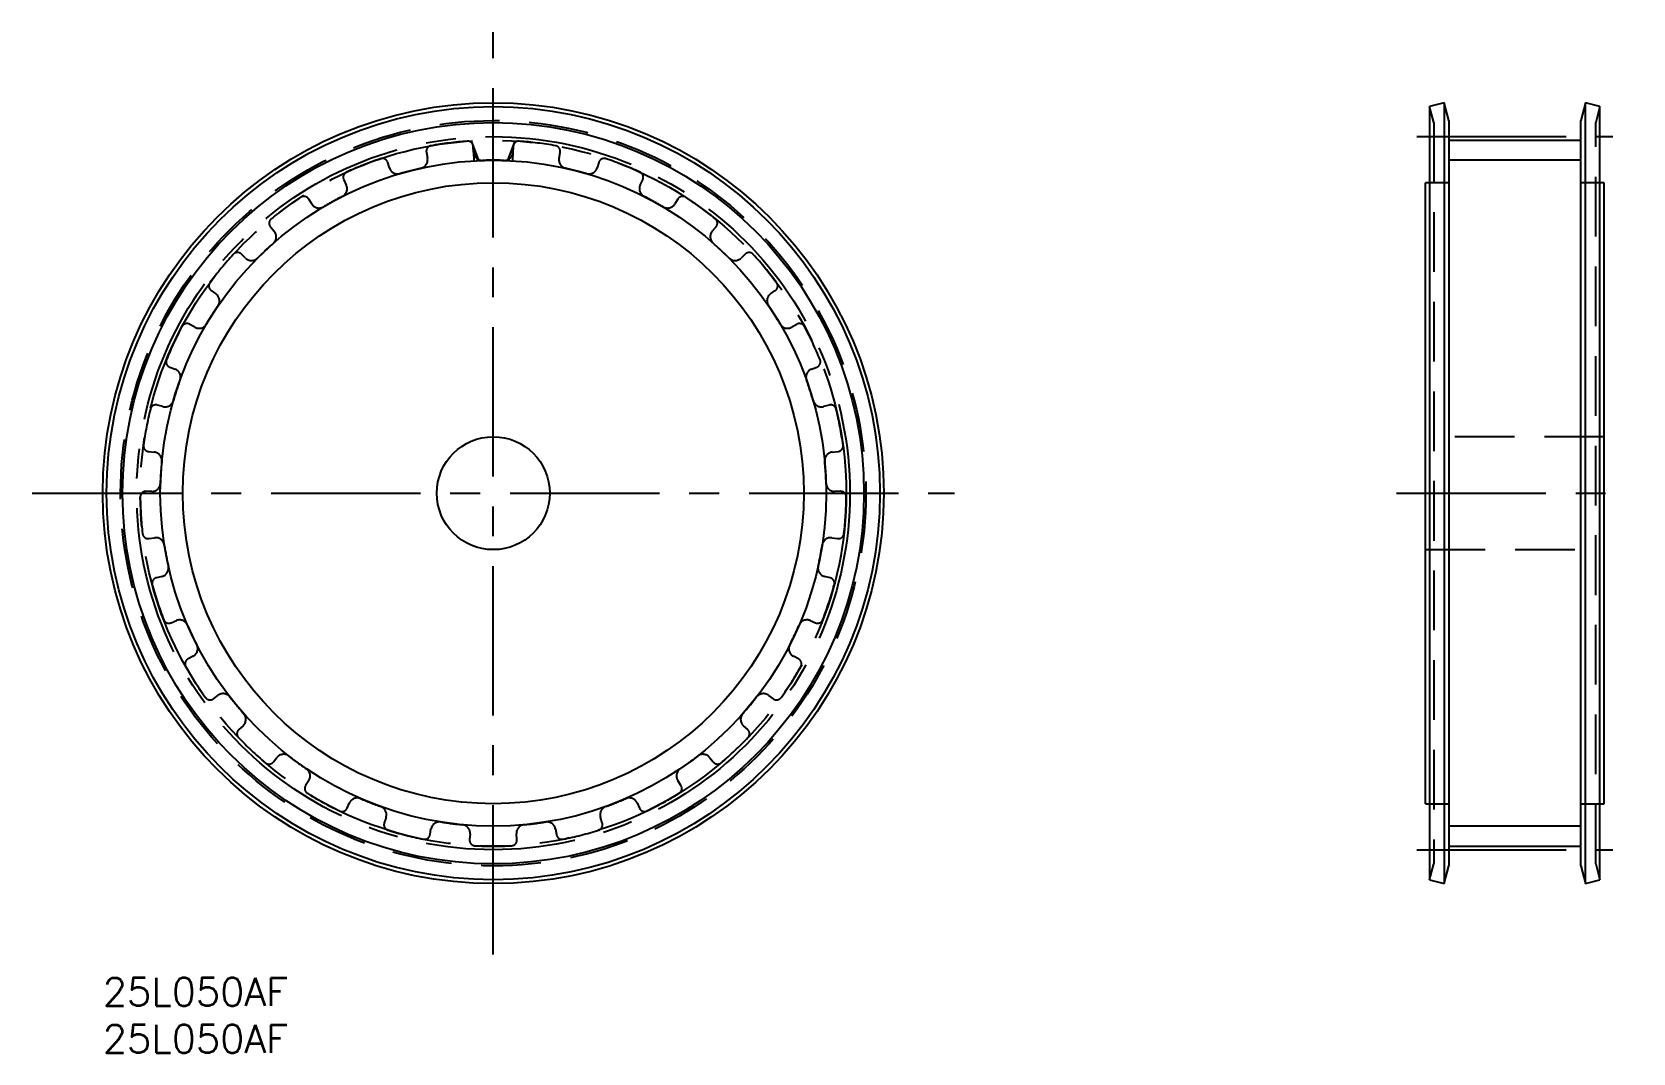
# Model space of a CAD drawing. Extents: x -8 to 163, y -8 to 101.
import ezdxf

# ---------------------------------------------------------------- set-up
doc = ezdxf.new("R2010")
doc.units = 0
doc.header["$LTSCALE"] = 0.5
for name, pattern in [('CENTER', [50.8, 31.75, -6.35, 6.35, -6.35]), ('DASHED', [19.05, 12.7, -6.35]), ('PHANTOM', [63.5, 31.75, -6.35, 6.35, -6.35, 6.35, -6.35])]:
    doc.linetypes.add(name, pattern=pattern)
for name, color, linetype in [('MSM_CENTER', 1, 'CENTER'), ('MSM_CONTINUOUS', 7, 'CONTINUOUS'), ('MSM_DASHED', 4, 'DASHED'), ('MSM_IMAGINARY', 6, 'PHANTOM'), ('MSM_NARROW', 5, 'CONTINUOUS'), ('MSM_PART_NUMBER', 7, 'CONTINUOUS')]:
    doc.layers.add(name, color=color, linetype=linetype)
doc.styles.get("Standard").update_dxf_attribs({"font": 'txt.shx', "height": 3, "bigfont": 'bigfont.shx'})

msp = doc.modelspace()

# ---------------------------------------------------------------- linework, layer by layer
at = {"layer": 'MSM_CENTER'}
for p, q in [((41.5, 2.48), (41.5, 100.52)), ((139.66, 89.4), (160.48, 89.4)), ((-7.52, 51.5), (90.52, 51.5)), ((137.5, 51.5), (162.63, 51.5)), ((139.66, 13.6), (160.48, 13.6))]:
    msp.add_line(p, q, dxfattribs=at)
msp.add_circle((41.5, 51.5), 37.9, dxfattribs=at)
at = {"layer": 'MSM_CONTINUOUS'}
for p, q in [((142.56, 93), (141.01, 92.59)), ((141.01, 92.59), (141.01, 10.41)), ((143.07, 91.11), (142.56, 93)), ((142.56, 93), (142.56, 10)), ((157.57, 93), (157.07, 91.11)), ((159.12, 92.59), (157.57, 93)), ((157.57, 10), (157.57, 93)), ((159.12, 10.41), (159.12, 92.59)), ((143.07, 91.11), (143.07, 11.89)), ((157.07, 11.89), (157.07, 91.11)), ((143.07, 89.02), (157.07, 89.02)), ((140.57, 18.5), (140.57, 84.5)), ((141.01, 84.5), (140.57, 84.5)), ((159.57, 84.5), (159.12, 84.5)), ((159.57, 18.5), (159.57, 84.5)), ((140.57, 18.5), (141.01, 18.5)), ((159.12, 18.5), (159.57, 18.5)), ((143.07, 13.98), (157.07, 13.98)), ((141.01, 10.41), (142.56, 10)), ((142.56, 10), (143.07, 11.89)), ((157.07, 11.89), (157.57, 10)), ((157.57, 10), (159.12, 10.41))]:
    msp.add_line(p, q, dxfattribs=at)
for radius in [41.5, 41.09, 39.4, 33, 6]:
    msp.add_circle((41.5, 51.5), radius, dxfattribs=at)
at = {"layer": 'MSM_DASHED'}
for p, q in [((141.47, 90.9), (141.01, 92.59)), ((159.12, 92.59), (158.67, 90.9)), ((141.47, 90.9), (141.47, 12.1)), ((158.67, 12.1), (158.67, 90.9)), ((34.39, 87.72), (34.51, 87.12)), ((39.41, 87.74), (39.38, 88.35)), ((43.62, 88.35), (43.59, 87.74)), ((48.49, 87.12), (48.61, 87.72)), ((30.46, 86.08), (30.28, 86.66)), ((52.72, 86.66), (52.54, 86.08)), ((25.61, 84.81), (25.88, 84.26)), ((57.12, 84.26), (57.39, 84.81)), ((143.07, 84.5), (141.01, 84.5)), ((159.12, 84.5), (157.07, 84.5)), ((22.21, 82.25), (21.89, 82.77)), ((61.11, 82.77), (60.79, 82.25)), ((17.82, 79.81), (18.22, 79.35)), ((64.78, 79.35), (65.18, 79.81)), ((15.17, 76.48), (14.73, 76.91)), ((68.27, 76.91), (67.83, 76.48)), ((11.53, 73.04), (12.02, 72.68)), ((70.98, 72.68), (71.47, 73.04)), ((9.78, 69.15), (9.25, 69.45)), ((73.75, 69.45), (73.22, 69.15)), ((7.11, 64.9), (7.68, 64.69)), ((75.32, 64.69), (75.89, 64.9)), ((6.39, 60.71), (5.8, 60.87)), ((77.2, 60.87), (76.61, 60.71)), ((159.57, 57.5), (140.57, 57.5)), ((4.86, 55.93), (5.46, 55.86)), ((77.54, 55.86), (78.14, 55.93)), ((5.2, 51.69), (4.59, 51.7)), ((78.41, 51.7), (77.8, 51.69)), ((4.91, 46.68), (5.51, 46.77)), ((77.49, 46.77), (78.09, 46.68)), ((140.57, 45.5), (159.57, 45.5)), ((6.3, 42.65), (5.7, 42.51)), ((77.3, 42.51), (76.7, 42.65)), ((7.26, 37.73), (7.82, 37.96)), ((75.18, 37.96), (75.74, 37.73)), ((9.6, 34.18), (9.06, 33.89)), ((73.94, 33.89), (73.4, 34.18)), ((11.76, 29.65), (12.24, 30.01)), ((70.76, 30.01), (71.24, 29.65)), ((14.91, 26.79), (14.46, 26.38)), ((68.54, 26.38), (68.09, 26.79)), ((18.13, 22.94), (18.51, 23.41)), ((64.49, 23.41), (64.87, 22.94)), ((21.89, 20.95), (21.56, 20.44)), ((61.44, 20.44), (61.11, 20.95)), ((25.96, 18.02), (26.21, 18.58)), ((30.11, 17.04), (29.91, 16.46)), ((53.09, 16.46), (52.89, 17.04)), ((56.79, 18.58), (57.04, 18.02)), ((141.01, 18.5), (143.07, 18.5)), ((157.07, 18.5), (159.12, 18.5)), ((34.78, 15.21), (34.88, 15.81)), ((48.12, 15.81), (48.22, 15.21)), ((39.03, 15.29), (38.99, 14.68)), ((44.01, 14.68), (43.97, 15.29)), ((141.01, 10.41), (141.47, 12.1)), ((158.67, 12.1), (159.12, 10.41))]:
    msp.add_line(p, q, dxfattribs=at)
msp.add_circle((41.5, 51.5), 39.61, dxfattribs=at)
for centre, radius, start, end in [((41.5, 51.5), 37.52, 94.226, 100.174), ((38.78, 88.32), 0.6, 2.6908, 94.226), ((44.22, 88.32), 0.6, 85.7741, 177.3092), ((41.5, 51.5), 37.52, 79.826, 85.774), ((41.5, 51.5), 37.52, 108.626, 114.574), ((29.71, 86.49), 0.6, 17.0908, 108.626), ((33.62, 86.94), 0.91, 282.5314, 11.7092), ((34.98, 87.84), 0.6, 100.1741, 191.7092), ((40.32, 87.78), 0.91, 182.6908, 271.8686), ((41.5, 51.5), 35.39, 88.1314, 91.8686), ((42.68, 87.78), 0.91, 268.1314, 357.3092), ((48.02, 87.84), 0.6, 348.2908, 79.826), ((49.38, 86.94), 0.91, 168.2908, 257.4686), ((53.29, 86.49), 0.6, 71.3741, 162.9092), ((41.5, 51.5), 37.52, 65.426, 71.374), ((26.15, 85.08), 0.6, 114.5741, 206.1092), ((31.33, 86.35), 0.91, 197.0908, 286.2686), ((41.5, 51.5), 35.39, 102.5314, 106.2686), ((41.5, 51.5), 35.39, 73.7314, 77.4686), ((51.67, 86.35), 0.91, 253.7314, 342.9092), ((56.85, 85.08), 0.6, 333.8908, 65.426), ((25.06, 83.86), 0.91, 296.9314, 26.1092), ((57.94, 83.86), 0.91, 153.8908, 243.0686), ((41.5, 51.5), 37.52, 123.026, 128.974), ((21.38, 82.45), 0.6, 31.4908, 123.026), ((22.98, 82.72), 0.91, 211.4908, 300.6686), ((41.5, 51.5), 35.39, 116.9314, 120.6686), ((41.5, 51.5), 35.39, 59.3314, 63.0686), ((60.02, 82.72), 0.91, 239.3314, 328.5092), ((61.62, 82.45), 0.6, 56.9741, 148.5092), ((41.5, 51.5), 37.52, 51.026, 56.974), ((18.28, 80.2), 0.6, 128.9741, 220.5092), ((64.72, 80.2), 0.6, 319.4908, 51.026), ((17.53, 78.76), 0.91, 311.3314, 40.5092), ((65.47, 78.76), 0.91, 139.4908, 228.6686), ((41.5, 51.5), 37.52, 137.426, 143.374), ((14.31, 76.48), 0.6, 45.8908, 137.426), ((41.5, 51.5), 35.39, 131.3314, 135.0686), ((41.5, 51.5), 35.39, 44.9314, 48.6686), ((68.69, 76.48), 0.6, 42.5741, 134.1092), ((41.5, 51.5), 37.52, 36.626, 42.574), ((15.8, 77.14), 0.91, 225.8908, 315.0686), ((67.2, 77.14), 0.91, 224.9314, 314.1092), ((11.87, 73.53), 0.6, 143.3741, 234.9092), ((71.13, 73.53), 0.6, 305.0908, 36.626), ((11.5, 71.94), 0.91, 325.7314, 54.9092), ((71.5, 71.94), 0.91, 125.0908, 214.2686), ((41.5, 51.5), 35.39, 145.7314, 149.4686), ((41.5, 51.5), 35.39, 30.5314, 34.2686), ((41.5, 51.5), 37.52, 151.826, 157.774), ((8.95, 68.93), 0.6, 60.2908, 151.826), ((10.23, 69.94), 0.91, 240.2908, 329.4686), ((72.77, 69.94), 0.91, 210.5314, 299.7092), ((74.05, 68.93), 0.6, 28.1741, 119.7092), ((41.5, 51.5), 37.52, 22.226, 28.174), ((7.32, 65.47), 0.6, 157.7741, 249.3092), ((7.36, 63.84), 0.91, 340.1314, 69.3092), ((75.64, 63.84), 0.91, 110.6908, 199.8686), ((75.68, 65.47), 0.6, 290.6908, 22.226), ((41.5, 51.5), 35.39, 160.1314, 163.8686), ((41.5, 51.5), 35.39, 16.1314, 19.8686), ((6.63, 61.59), 0.91, 254.6908, 343.8686), ((76.37, 61.59), 0.91, 196.1314, 285.3092), ((41.5, 51.5), 37.52, 166.226, 172.174), ((5.64, 60.29), 0.6, 74.6908, 166.226), ((77.36, 60.29), 0.6, 13.7741, 105.3092), ((41.5, 51.5), 37.52, 7.826, 13.774), ((4.92, 56.53), 0.6, 172.1741, 263.7092), ((78.08, 56.53), 0.6, 276.2908, 7.826), ((5.37, 54.96), 0.91, 354.5314, 83.7092), ((41.5, 51.5), 35.39, 174.5314, 178.2686), ((77.63, 54.96), 0.91, 96.2908, 185.4686), ((41.5, 51.5), 35.39, 1.7314, 5.4686), ((4.58, 51.1), 0.6, 89.0908, 180.626), ((41.5, 51.5), 37.52, 180.626, 186.574), ((5.22, 52.6), 0.91, 269.0908, 358.2686), ((77.78, 52.6), 0.91, 181.7314, 270.9092), ((78.42, 51.1), 0.6, 359.3741, 90.9092), ((41.5, 51.5), 37.52, 353.426, 359.374), ((4.82, 47.27), 0.6, 186.5741, 278.1092), ((5.64, 45.86), 0.91, 8.9314, 98.1092), ((41.5, 51.5), 35.39, 188.9314, 192.6686), ((41.5, 51.5), 35.39, 347.3314, 351.0686), ((77.36, 45.86), 0.91, 81.8908, 171.0686), ((78.18, 47.27), 0.6, 261.8908, 353.426), ((6.08, 43.54), 0.91, 283.4908, 12.6686), ((76.92, 43.54), 0.91, 167.3314, 256.5092), ((5.84, 41.93), 0.6, 103.4908, 195.026), ((41.5, 51.5), 37.52, 195.026, 200.974), ((41.5, 51.5), 37.52, 339.026, 344.974), ((77.16, 41.93), 0.6, 344.9741, 76.5092), ((7.03, 38.28), 0.6, 200.9741, 292.5092), ((8.17, 37.12), 0.91, 23.3314, 112.5092), ((41.5, 51.5), 35.39, 203.3314, 207.0686), ((41.5, 51.5), 35.39, 332.9314, 336.6686), ((74.83, 37.12), 0.91, 67.4908, 156.6686), ((75.97, 38.28), 0.6, 247.4908, 339.026), ((9.18, 34.98), 0.91, 297.8908, 27.0686), ((73.82, 34.98), 0.91, 152.9314, 242.1092), ((9.34, 33.36), 0.6, 117.8908, 209.426), ((41.5, 51.5), 37.52, 209.426, 215.374), ((41.5, 51.5), 37.52, 324.626, 330.574), ((73.66, 33.36), 0.6, 330.5741, 62.1092), ((11.4, 30.13), 0.6, 215.3741, 306.9092), ((12.79, 29.29), 0.91, 37.7314, 126.9092), ((41.5, 51.5), 35.39, 217.7314, 221.4686), ((41.5, 51.5), 35.39, 318.5314, 322.2686), ((70.21, 29.29), 0.91, 53.0908, 142.2686), ((71.6, 30.13), 0.6, 233.0908, 324.626), ((14.3, 27.46), 0.91, 312.2908, 41.4686), ((68.7, 27.46), 0.91, 138.5314, 227.7092), ((14.86, 25.93), 0.6, 132.2908, 223.826), ((68.14, 25.93), 0.6, 316.1741, 47.7092), ((41.5, 51.5), 37.52, 223.826, 229.774), ((41.5, 51.5), 37.52, 310.226, 316.174), ((17.66, 23.31), 0.6, 229.7741, 321.3092), ((19.22, 22.84), 0.91, 52.1314, 141.3092), ((41.5, 51.5), 35.39, 232.1314, 235.8686), ((21.13, 21.45), 0.91, 326.6908, 55.8686), ((61.87, 21.45), 0.91, 124.1314, 213.3092), ((41.5, 51.5), 35.39, 304.1314, 307.8686), ((63.78, 22.84), 0.91, 38.6908, 127.8686), ((65.34, 23.31), 0.6, 218.6908, 310.226), ((22.06, 20.11), 0.6, 146.6908, 238.226), ((60.94, 20.11), 0.6, 301.7741, 33.3092), ((41.5, 51.5), 37.52, 238.226, 244.174), ((27.04, 18.2), 0.91, 66.5314, 155.7092), ((41.5, 51.5), 35.39, 246.5314, 250.2686), ((41.5, 51.5), 35.39, 289.7314, 293.4686), ((55.96, 18.2), 0.91, 24.2908, 113.4686), ((41.5, 51.5), 37.52, 295.826, 301.774), ((25.42, 18.27), 0.6, 244.1741, 335.7092), ((29.24, 17.33), 0.91, 341.0908, 70.2686), ((53.76, 17.33), 0.91, 109.7314, 198.9092), ((57.58, 18.27), 0.6, 204.2908, 295.826), ((30.48, 16.26), 0.6, 161.0908, 252.626), ((41.5, 51.5), 37.52, 252.626, 258.574), ((35.78, 15.65), 0.91, 80.9314, 170.1092), ((41.5, 51.5), 35.39, 260.9314, 264.6686), ((38.13, 15.36), 0.91, 355.4908, 84.6686), ((44.87, 15.36), 0.91, 95.3314, 184.5092), ((41.5, 51.5), 35.39, 275.3314, 279.0686), ((47.22, 15.65), 0.91, 9.8908, 99.0686), ((41.5, 51.5), 37.52, 281.426, 287.374), ((52.52, 16.26), 0.6, 287.3741, 18.9092), ((34.19, 15.31), 0.6, 258.5741, 350.1092), ((39.58, 14.63), 0.6, 175.4908, 267.026), ((41.5, 51.5), 37.52, 267.026, 272.974), ((43.42, 14.63), 0.6, 272.9741, 4.5092), ((48.81, 15.31), 0.6, 189.8908, 281.426)]:
    msp.add_arc(centre, radius, start, end, dxfattribs=at)
at = {"layer": 'MSM_IMAGINARY'}
msp.add_circle((41.5, 51.5), 37.52, dxfattribs=at)
at = {"layer": 'MSM_NARROW'}
for p, q in [((39.95, 86.86), (39.19, 88.95)), ((43.05, 86.86), (43.81, 88.95)), ((39.41, 87.74), (39.45, 86.83)), ((43.59, 87.74), (43.55, 86.83)), ((157.07, 86.89), (143.07, 86.89)), ((157.07, 16.11), (143.07, 16.11))]:
    msp.add_line(p, q, dxfattribs=at)
msp.add_circle((41.5, 51.5), 35.39, dxfattribs=at)

# ---------------------------------------------------------------- texts
at = {"layer": 'MSM_PART_NUMBER'}
for p in [(0, -3), (0, -8)]:
    msp.add_text('25L050AF', height=3, dxfattribs=at).set_placement(p)

doc.saveas('drawing.dxf')
